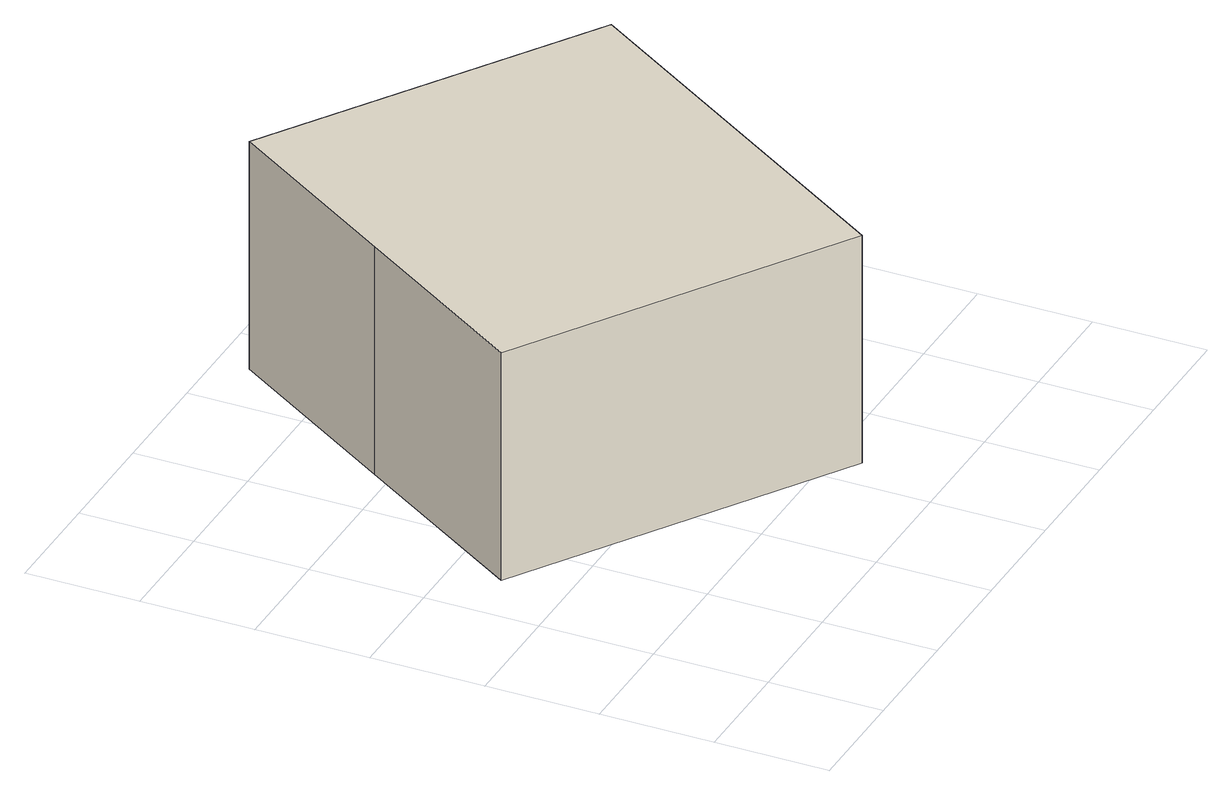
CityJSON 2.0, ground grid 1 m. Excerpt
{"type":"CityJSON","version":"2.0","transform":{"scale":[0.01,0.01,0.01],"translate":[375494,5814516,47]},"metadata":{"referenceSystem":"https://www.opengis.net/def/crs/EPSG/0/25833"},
"CityObjects":{
"building1":{"type":"Building","attributes":{"Gemeindeschluessel":"11000005","BezugspunktDach":"2200","function":"31001_1000","measuredHeight":2.91,"storeysAboveGround":1},"address":[{"country":"Germany","locality":"Berlin","thoroughfareNumber":"199 (35)","thoroughfareName":"Kladower Damm"}],"geometry":[{"type":"Solid","lod":"1","boundaries":[[[[0,1,2,3,4,5]],[[6,7,8,9,10,11]],[[6,11,5,4]],[[7,6,4,3]],[[8,7,3,2]],[[9,8,2,1]],[[10,9,1,0]],[[11,10,0,5]]]]}]}
},
"vertices":[
[331,74,241],[433,231,241],[535,388,241],[254,571,241],[152,414,241],[50,256,241],[152,414,31],[254,571,31],[535,388,31],[433,231,31],[331,74,31],[50,256,31]
]}
